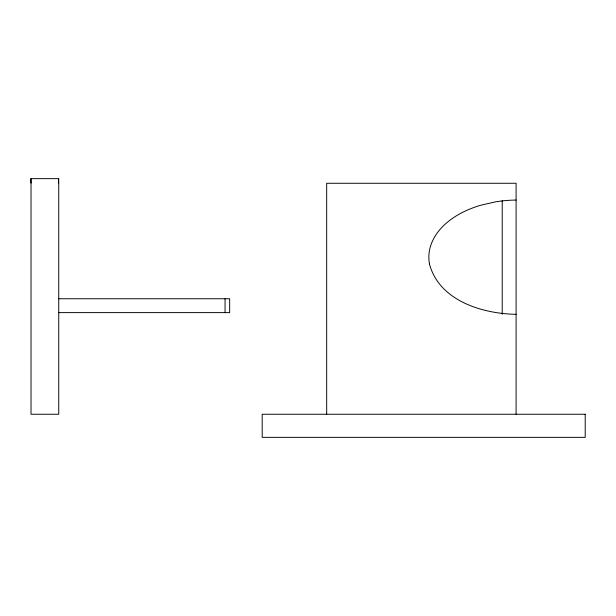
<?xml version="1.0" encoding="UTF-8"?>
<svg xmlns="http://www.w3.org/2000/svg" width="616" height="616" viewBox="0 0 616 616"><rect width="100%" height="100%" fill="white"/><g stroke="black" fill="none" stroke-linecap="round" stroke-linejoin="round"><path stroke-width="0.92" d="M31.023 183.129L30.8 178.648L58.743 178.648L58.743 414.252L31.023 414.252L31.023 178.648M58.743 298.76L229.668 298.76L229.668 312.62L58.743 312.62M516.092 314.314C482.22 313.744 439.377 300.724 429.514 264.21M516.092 414.252L516.092 183.268L326.68 183.268L326.68 414.252M502.233 200.508L502.233 314.252M225.048 298.76L225.048 312.62M58.52 178.648L58.52 183.129M429.514 264.21A37.029 37.029 0 0 1 429.468 250.389C432.933 232.617 447.778 219.673 463.348 211.981A109.024 109.024 0 0 1 480.957 205.182L495.372 201.879A135.505 135.505 0 0 1 516.092 200.061M585.2 414.252L262.193 414.252L262.193 437.352L585.2 437.352L585.2 414.252"/></g></svg>
